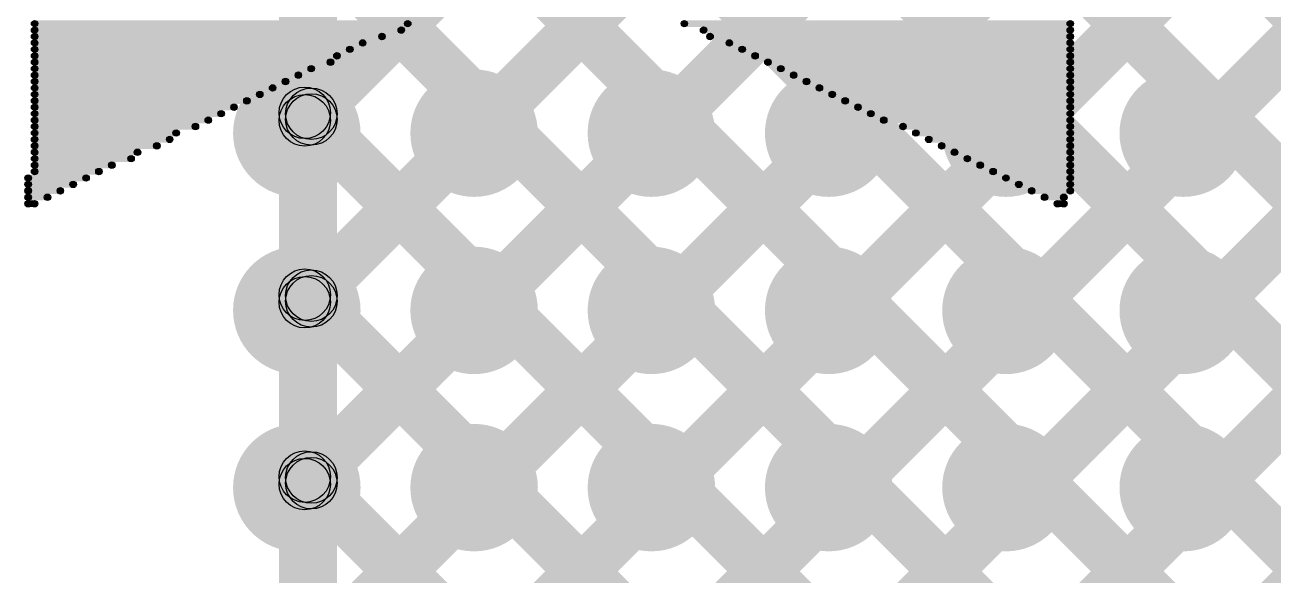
# Model space of a CAD drawing. Header units: millimetres. Extents: x -0.28 to 3.03, y -0.05 to 3.12.
# Drawn here: x 0.0065 to 0.2005, y 2.8023 to 2.8878 of the extents above; entities that cross this region are included whole.
import ezdxf

# ---------------------------------------------------------------- set-up
doc = ezdxf.new("R2010")
doc.units = ezdxf.units.MM
doc.header["$MEASUREMENT"] = 0
for name, color, linetype in [('BottomLayer', 5, 'Continuous'), ('BottomSolder', 6, 'Continuous'), ('TopLayer', 1, 'Continuous'), ('TopOverlay', 2, 'Continuous'), ('TopSolder', 216, 'Continuous'), ('ViaHoleLayer', 16, 'Continuous')]:
    doc.layers.add(name, color=color, linetype=linetype)

msp = doc.modelspace()

# ---------------------------------------------------------------- hatches: boundary and pattern name
at = {"layer": 'BottomLayer'}
for points in [[(0.05283, 2.67215), (0.04717, 2.6778), (0.4718, 3.10243), (0.47746, 3.09678)], [(0.05283, 2.64386), (0.04717, 2.64952), (0.50009, 3.10243), (0.50574, 3.09678)], [(0.05283, 2.87014), (0.04717, 2.87579), (0.27381, 3.10243), (0.27947, 3.09678)], [(0.05283, 2.78528), (0.04717, 2.79094), (0.35867, 3.10243), (0.36432, 3.09678)], [(0.05283, 2.72871), (0.04717, 2.73437), (0.41523, 3.10243), (0.42089, 3.09678)], [(0.05283, 2.70043), (0.04717, 2.70609), (0.44352, 3.10243), (0.44918, 3.09678)], [(0.05283, 2.757), (0.04717, 2.76266), (0.38695, 3.10243), (0.39261, 3.09678)], [(0.05283, 2.84185), (0.04717, 2.84751), (0.3021, 3.10243), (0.30775, 3.09678)], [(0.05283, 2.81357), (0.04717, 2.81922), (0.33038, 3.10243), (0.33604, 3.09678)], [(0.046, 3.09961), (0.054, 3.09961), (0.054, 2.51598), (0.046, 2.51598)], [(0.04717, 3.04101), (0.05283, 3.04667), (0.57283, 2.52667), (0.56717, 2.52101)], [(0.04717, 3.01272), (0.05283, 3.01838), (0.55538, 2.51583), (0.54972, 2.51017)], [(0.04717, 2.98444), (0.05283, 2.9901), (0.5271, 2.51583), (0.52144, 2.51017)], [(0.04717, 2.95616), (0.05283, 2.96181), (0.49881, 2.51583), (0.49316, 2.51017)], [(0.04717, 2.92787), (0.05283, 2.93353), (0.47053, 2.51583), (0.46487, 2.51017)], [(0.04717, 2.89959), (0.05283, 2.90524), (0.44224, 2.51583), (0.43659, 2.51017)], [(0.04717, 2.8713), (0.05283, 2.87696), (0.41396, 2.51583), (0.4083, 2.51017)], [(0.04717, 2.84302), (0.05283, 2.84867), (0.38567, 2.51583), (0.38002, 2.51017)], [(0.04717, 2.81473), (0.05283, 2.82039), (0.35739, 2.51583), (0.35173, 2.51017)]]:
    msp.add_hatch(color=5, dxfattribs=at).paths.add_polyline_path(points)
h = msp.add_hatch(color=5, dxfattribs=at)
edge = h.paths.add_edge_path()
edge.add_arc((0.04876, 2.87097), 0.00886, 0, 360)
h = msp.add_hatch(color=5, dxfattribs=at)
edge = h.paths.add_edge_path()
edge.add_arc((0.07632, 2.87097), 0.00886, 0, 360)
h = msp.add_hatch(color=5, dxfattribs=at)
edge = h.paths.add_edge_path()
edge.add_arc((0.10388, 2.87097), 0.00886, 0, 360)
h = msp.add_hatch(color=5, dxfattribs=at)
edge = h.paths.add_edge_path()
edge.add_arc((0.13144, 2.87097), 0.00886, 0, 360)
h = msp.add_hatch(color=5, dxfattribs=at)
edge = h.paths.add_edge_path()
edge.add_arc((0.159, 2.87097), 0.00886, 0, 360)
h = msp.add_hatch(color=5, dxfattribs=at)
edge = h.paths.add_edge_path()
edge.add_arc((0.18656, 2.87097), 0.00886, 0, 360)
h = msp.add_hatch(color=5, dxfattribs=at)
edge = h.paths.add_edge_path()
edge.add_arc((0.05, 2.87413), 0.004, 0, 360)
h = msp.add_hatch(color=5, dxfattribs=at)
edge = h.paths.add_edge_path()
edge.add_arc((0.05, 2.87296), 0.004, 0, 360)
h = msp.add_hatch(color=5, dxfattribs=at)
edge = h.paths.add_edge_path()
edge.add_arc((0.04876, 2.84341), 0.00886, 0, 360)
h = msp.add_hatch(color=5, dxfattribs=at)
edge = h.paths.add_edge_path()
edge.add_arc((0.07632, 2.84341), 0.00886, 0, 360)
h = msp.add_hatch(color=5, dxfattribs=at)
edge = h.paths.add_edge_path()
edge.add_arc((0.10388, 2.84341), 0.00886, 0, 360)
h = msp.add_hatch(color=5, dxfattribs=at)
edge = h.paths.add_edge_path()
edge.add_arc((0.13144, 2.84341), 0.00886, 0, 360)
h = msp.add_hatch(color=5, dxfattribs=at)
edge = h.paths.add_edge_path()
edge.add_arc((0.159, 2.84341), 0.00886, 0, 360)
h = msp.add_hatch(color=5, dxfattribs=at)
edge = h.paths.add_edge_path()
edge.add_arc((0.18656, 2.84341), 0.00886, 0, 360)
h = msp.add_hatch(color=5, dxfattribs=at)
edge = h.paths.add_edge_path()
edge.add_arc((0.05, 2.84585), 0.004, 0, 360)
h = msp.add_hatch(color=5, dxfattribs=at)
edge = h.paths.add_edge_path()
edge.add_arc((0.05, 2.84468), 0.004, 0, 360)
h = msp.add_hatch(color=5, dxfattribs=at)
edge = h.paths.add_edge_path()
edge.add_arc((0.04876, 2.81585), 0.00886, 0, 360)
h = msp.add_hatch(color=5, dxfattribs=at)
edge = h.paths.add_edge_path()
edge.add_arc((0.07632, 2.81585), 0.00886, 0, 360)
h = msp.add_hatch(color=5, dxfattribs=at)
edge = h.paths.add_edge_path()
edge.add_arc((0.10388, 2.81585), 0.00886, 0, 360)
h = msp.add_hatch(color=5, dxfattribs=at)
edge = h.paths.add_edge_path()
edge.add_arc((0.13144, 2.81585), 0.00886, 0, 360)
h = msp.add_hatch(color=5, dxfattribs=at)
edge = h.paths.add_edge_path()
edge.add_arc((0.159, 2.81585), 0.00886, 0, 360)
h = msp.add_hatch(color=5, dxfattribs=at)
edge = h.paths.add_edge_path()
edge.add_arc((0.18656, 2.81585), 0.00886, 0, 360)
h = msp.add_hatch(color=5, dxfattribs=at)
edge = h.paths.add_edge_path()
edge.add_arc((0.05, 2.81756), 0.004, 0, 360)
h = msp.add_hatch(color=5, dxfattribs=at)
edge = h.paths.add_edge_path()
edge.add_arc((0.05, 2.8164), 0.004, 0, 360)
at = {"layer": 'BottomSolder'}
h = msp.add_hatch(color=6, dxfattribs=at)
edge = h.paths.add_edge_path()
edge.add_arc((0.04876, 2.87097), 0.00991, 0, 360)
h = msp.add_hatch(color=6, dxfattribs=at)
edge = h.paths.add_edge_path()
edge.add_arc((0.07632, 2.87097), 0.00991, 0, 360)
h = msp.add_hatch(color=6, dxfattribs=at)
edge = h.paths.add_edge_path()
edge.add_arc((0.10388, 2.87097), 0.00991, 0, 360)
h = msp.add_hatch(color=6, dxfattribs=at)
edge = h.paths.add_edge_path()
edge.add_arc((0.13144, 2.87097), 0.00991, 0, 360)
h = msp.add_hatch(color=6, dxfattribs=at)
edge = h.paths.add_edge_path()
edge.add_arc((0.159, 2.87097), 0.00991, 0, 360)
h = msp.add_hatch(color=6, dxfattribs=at)
edge = h.paths.add_edge_path()
edge.add_arc((0.18656, 2.87097), 0.00991, 0, 360)
h = msp.add_hatch(color=6, dxfattribs=at)
edge = h.paths.add_edge_path()
edge.add_arc((0.04876, 2.84341), 0.00991, 0, 360)
h = msp.add_hatch(color=6, dxfattribs=at)
edge = h.paths.add_edge_path()
edge.add_arc((0.07632, 2.84341), 0.00991, 0, 360)
h = msp.add_hatch(color=6, dxfattribs=at)
edge = h.paths.add_edge_path()
edge.add_arc((0.10388, 2.84341), 0.00991, 0, 360)
h = msp.add_hatch(color=6, dxfattribs=at)
edge = h.paths.add_edge_path()
edge.add_arc((0.13144, 2.84341), 0.00991, 0, 360)
h = msp.add_hatch(color=6, dxfattribs=at)
edge = h.paths.add_edge_path()
edge.add_arc((0.159, 2.84341), 0.00991, 0, 360)
h = msp.add_hatch(color=6, dxfattribs=at)
edge = h.paths.add_edge_path()
edge.add_arc((0.18656, 2.84341), 0.00991, 0, 360)
h = msp.add_hatch(color=6, dxfattribs=at)
edge = h.paths.add_edge_path()
edge.add_arc((0.04876, 2.81585), 0.00991, 0, 360)
h = msp.add_hatch(color=6, dxfattribs=at)
edge = h.paths.add_edge_path()
edge.add_arc((0.07632, 2.81585), 0.00991, 0, 360)
h = msp.add_hatch(color=6, dxfattribs=at)
edge = h.paths.add_edge_path()
edge.add_arc((0.10388, 2.81585), 0.00991, 0, 360)
h = msp.add_hatch(color=6, dxfattribs=at)
edge = h.paths.add_edge_path()
edge.add_arc((0.13144, 2.81585), 0.00991, 0, 360)
h = msp.add_hatch(color=6, dxfattribs=at)
edge = h.paths.add_edge_path()
edge.add_arc((0.159, 2.81585), 0.00991, 0, 360)
h = msp.add_hatch(color=6, dxfattribs=at)
edge = h.paths.add_edge_path()
edge.add_arc((0.18656, 2.81585), 0.00991, 0, 360)
at = {"layer": 'TopLayer'}
for points in [[(0.05385, 2.67317), (0.0482, 2.67883), (0.4712, 3.10183), (0.47685, 3.09617)], [(0.05385, 2.64489), (0.0482, 2.65054), (0.49948, 3.10183), (0.50514, 3.09617)], [(0.05385, 2.78631), (0.0482, 2.79196), (0.35806, 3.10183), (0.36372, 3.09617)], [(0.05385, 2.75802), (0.0482, 2.76368), (0.38634, 3.10183), (0.392, 3.09617)], [(0.05385, 2.87116), (0.0482, 2.87682), (0.27321, 3.10183), (0.27886, 3.09617)], [(0.05385, 2.84288), (0.0482, 2.84853), (0.30149, 3.10183), (0.30715, 3.09617)], [(0.05385, 2.72974), (0.0482, 2.7354), (0.41463, 3.10183), (0.42029, 3.09617)], [(0.05385, 2.70145), (0.0482, 2.70711), (0.44291, 3.10183), (0.44857, 3.09617)], [(0.05385, 2.81459), (0.0482, 2.82025), (0.32978, 3.10183), (0.33543, 3.09617)], [(0.05502, 2.51538), (0.04702, 2.51538), (0.04702, 3.099), (0.05502, 3.099)], [(0.0482, 3.03998), (0.05385, 3.04564), (0.57824, 2.52126), (0.57258, 2.5156)], [(0.0482, 3.0117), (0.05385, 3.01736), (0.60323, 2.46798), (0.59757, 2.46232)], [(0.0482, 2.98342), (0.05385, 2.98907), (0.58029, 2.46264), (0.57463, 2.45698)], [(0.0482, 2.95513), (0.05385, 2.96079), (0.52628, 2.48836), (0.52063, 2.4827)], [(0.0482, 2.92685), (0.05385, 2.9325), (0.51222, 2.47414), (0.50656, 2.46848)], [(0.0482, 2.89856), (0.05385, 2.90422), (0.49543, 2.46264), (0.48978, 2.45698)], [(0.0482, 2.87028), (0.05385, 2.87593), (0.48017, 2.44962), (0.47451, 2.44396)], [(0.0482, 2.84199), (0.05385, 2.84765), (0.48017, 2.42134), (0.47451, 2.41568)], [(0.0482, 2.81371), (0.05385, 2.81937), (0.48017, 2.39305), (0.47451, 2.3874)]]:
    msp.add_hatch(color=1, dxfattribs=at).paths.add_polyline_path(points)
h = msp.add_hatch(color=1, dxfattribs=at)
edge = h.paths.add_edge_path()
edge.add_arc((0.04876, 2.87097), 0.00886, 0, 360)
h = msp.add_hatch(color=1, dxfattribs=at)
edge = h.paths.add_edge_path()
edge.add_arc((0.07632, 2.87097), 0.00886, 0, 360)
h = msp.add_hatch(color=1, dxfattribs=at)
edge = h.paths.add_edge_path()
edge.add_arc((0.10388, 2.87097), 0.00886, 0, 360)
h = msp.add_hatch(color=1, dxfattribs=at)
edge = h.paths.add_edge_path()
edge.add_arc((0.13144, 2.87097), 0.00886, 0, 360)
h = msp.add_hatch(color=1, dxfattribs=at)
edge = h.paths.add_edge_path()
edge.add_arc((0.159, 2.87097), 0.00886, 0, 360)
h = msp.add_hatch(color=1, dxfattribs=at)
edge = h.paths.add_edge_path()
edge.add_arc((0.18656, 2.87097), 0.00886, 0, 360)
h = msp.add_hatch(color=1, dxfattribs=at)
edge = h.paths.add_edge_path()
edge.add_arc((0.05102, 2.87399), 0.004, 0, 360)
h = msp.add_hatch(color=1, dxfattribs=at)
edge = h.paths.add_edge_path()
edge.add_arc((0.05102, 2.87311), 0.004, 0, 360)
h = msp.add_hatch(color=1, dxfattribs=at)
edge = h.paths.add_edge_path()
edge.add_arc((0.04876, 2.84341), 0.00886, 0, 360)
h = msp.add_hatch(color=1, dxfattribs=at)
edge = h.paths.add_edge_path()
edge.add_arc((0.07632, 2.84341), 0.00886, 0, 360)
h = msp.add_hatch(color=1, dxfattribs=at)
edge = h.paths.add_edge_path()
edge.add_arc((0.10388, 2.84341), 0.00886, 0, 360)
h = msp.add_hatch(color=1, dxfattribs=at)
edge = h.paths.add_edge_path()
edge.add_arc((0.13144, 2.84341), 0.00886, 0, 360)
h = msp.add_hatch(color=1, dxfattribs=at)
edge = h.paths.add_edge_path()
edge.add_arc((0.159, 2.84341), 0.00886, 0, 360)
h = msp.add_hatch(color=1, dxfattribs=at)
edge = h.paths.add_edge_path()
edge.add_arc((0.18656, 2.84341), 0.00886, 0, 360)
h = msp.add_hatch(color=1, dxfattribs=at)
edge = h.paths.add_edge_path()
edge.add_arc((0.05102, 2.8457), 0.004, 0, 360)
h = msp.add_hatch(color=1, dxfattribs=at)
edge = h.paths.add_edge_path()
edge.add_arc((0.05102, 2.84482), 0.004, 0, 360)
h = msp.add_hatch(color=1, dxfattribs=at)
edge = h.paths.add_edge_path()
edge.add_arc((0.04876, 2.81585), 0.00886, 0, 360)
h = msp.add_hatch(color=1, dxfattribs=at)
edge = h.paths.add_edge_path()
edge.add_arc((0.07632, 2.81585), 0.00886, 0, 360)
h = msp.add_hatch(color=1, dxfattribs=at)
edge = h.paths.add_edge_path()
edge.add_arc((0.10388, 2.81585), 0.00886, 0, 360)
h = msp.add_hatch(color=1, dxfattribs=at)
edge = h.paths.add_edge_path()
edge.add_arc((0.13144, 2.81585), 0.00886, 0, 360)
h = msp.add_hatch(color=1, dxfattribs=at)
edge = h.paths.add_edge_path()
edge.add_arc((0.159, 2.81585), 0.00886, 0, 360)
h = msp.add_hatch(color=1, dxfattribs=at)
edge = h.paths.add_edge_path()
edge.add_arc((0.18656, 2.81585), 0.00886, 0, 360)
h = msp.add_hatch(color=1, dxfattribs=at)
edge = h.paths.add_edge_path()
edge.add_arc((0.05102, 2.81742), 0.004, 0, 360)
h = msp.add_hatch(color=1, dxfattribs=at)
edge = h.paths.add_edge_path()
edge.add_arc((0.05102, 2.81654), 0.004, 0, 360)
at = {"layer": 'TopOverlay'}
h = msp.add_hatch(color=2, dxfattribs=at)
edge = h.paths.add_edge_path()
edge.add_arc((0.008, 2.888), 0.0005, 0, 360)
h = msp.add_hatch(color=2, dxfattribs=at)
edge = h.paths.add_edge_path()
edge.add_arc((0.008, 2.887), 0.0005, 0, 360)
for points in [[(0.008, 2.8875), (0.008, 2.8885), (0.066, 2.8885), (0.066, 2.8875)], [(0.008, 2.8865), (0.008, 2.8875), (0.065, 2.8875), (0.065, 2.8865)], [(0.109, 2.8875), (0.109, 2.8885), (0.169, 2.8885), (0.169, 2.8875)], [(0.112, 2.8865), (0.112, 2.8875), (0.169, 2.8875), (0.169, 2.8865)], [(0.008, 2.8855), (0.008, 2.8865), (0.062, 2.8865), (0.062, 2.8855)], [(0.008, 2.8845), (0.008, 2.8855), (0.059, 2.8855), (0.059, 2.8845)], [(0.113, 2.8855), (0.113, 2.8865), (0.169, 2.8865), (0.169, 2.8855)], [(0.116, 2.8845), (0.116, 2.8855), (0.169, 2.8855), (0.169, 2.8845)], [(0.008, 2.8835), (0.008, 2.8845), (0.057, 2.8845), (0.057, 2.8835)], [(0.008, 2.8825), (0.008, 2.8835), (0.055, 2.8835), (0.055, 2.8825)], [(0.118, 2.8835), (0.118, 2.8845), (0.169, 2.8845), (0.169, 2.8835)], [(0.12, 2.8825), (0.12, 2.8835), (0.169, 2.8835), (0.169, 2.8825)], [(0.008, 2.8815), (0.008, 2.8825), (0.054, 2.8825), (0.054, 2.8815)], [(0.008, 2.8805), (0.008, 2.8815), (0.051, 2.8815), (0.051, 2.8805)], [(0.122, 2.8815), (0.122, 2.8825), (0.169, 2.8825), (0.169, 2.8815)], [(0.124, 2.8805), (0.124, 2.8815), (0.169, 2.8815), (0.169, 2.8805)], [(0.008, 2.8795), (0.008, 2.8805), (0.049, 2.8805), (0.049, 2.8795)], [(0.008, 2.8785), (0.008, 2.8795), (0.047, 2.8795), (0.047, 2.8785)], [(0.126, 2.8795), (0.126, 2.8805), (0.169, 2.8805), (0.169, 2.8795)], [(0.128, 2.8785), (0.128, 2.8795), (0.169, 2.8795), (0.169, 2.8785)], [(0.008, 2.8775), (0.008, 2.8785), (0.045, 2.8785), (0.045, 2.8775)], [(0.008, 2.8765), (0.008, 2.8775), (0.043, 2.8775), (0.043, 2.8765)], [(0.13, 2.8775), (0.13, 2.8785), (0.169, 2.8785), (0.169, 2.8775)], [(0.132, 2.8765), (0.132, 2.8775), (0.169, 2.8775), (0.169, 2.8765)], [(0.008, 2.8755), (0.008, 2.8765), (0.041, 2.8765), (0.041, 2.8755)], [(0.008, 2.8745), (0.008, 2.8755), (0.039, 2.8755), (0.039, 2.8745)], [(0.134, 2.8755), (0.134, 2.8765), (0.169, 2.8765), (0.169, 2.8755)], [(0.136, 2.8745), (0.136, 2.8755), (0.169, 2.8755), (0.169, 2.8745)], [(0.008, 2.8735), (0.008, 2.8745), (0.037, 2.8745), (0.037, 2.8735)], [(0.008, 2.8725), (0.008, 2.8735), (0.035, 2.8735), (0.035, 2.8725)], [(0.138, 2.8735), (0.138, 2.8745), (0.169, 2.8745), (0.169, 2.8735)], [(0.14, 2.8725), (0.14, 2.8735), (0.169, 2.8735), (0.169, 2.8725)], [(0.008, 2.8715), (0.008, 2.8725), (0.033, 2.8725), (0.033, 2.8715)], [(0.008, 2.8705), (0.008, 2.8715), (0.03, 2.8715), (0.03, 2.8705)], [(0.143, 2.8715), (0.143, 2.8725), (0.169, 2.8725), (0.169, 2.8715)], [(0.145, 2.8705), (0.145, 2.8715), (0.169, 2.8715), (0.169, 2.8705)], [(0.008, 2.8695), (0.008, 2.8705), (0.029, 2.8705), (0.029, 2.8695)], [(0.147, 2.8695), (0.147, 2.8705), (0.169, 2.8705), (0.169, 2.8695)], [(0.008, 2.8685), (0.008, 2.8695), (0.027, 2.8695), (0.027, 2.8685)], [(0.008, 2.8675), (0.008, 2.8685), (0.024, 2.8685), (0.024, 2.8675)], [(0.149, 2.8685), (0.149, 2.8695), (0.169, 2.8695), (0.169, 2.8685)], [(0.151, 2.8675), (0.151, 2.8685), (0.169, 2.8685), (0.169, 2.8675)], [(0.008, 2.8665), (0.008, 2.8675), (0.023, 2.8675), (0.023, 2.8665)], [(0.008, 2.8655), (0.008, 2.8665), (0.02, 2.8665), (0.02, 2.8655)], [(0.153, 2.8665), (0.153, 2.8675), (0.169, 2.8675), (0.169, 2.8665)], [(0.155, 2.8655), (0.155, 2.8665), (0.169, 2.8665), (0.169, 2.8655)], [(0.007, 2.8635), (0.007, 2.8645), (0.016, 2.8645), (0.016, 2.8635)], [(0.008, 2.8645), (0.008, 2.8655), (0.018, 2.8655), (0.018, 2.8645)], [(0.157, 2.8645), (0.157, 2.8655), (0.169, 2.8655), (0.169, 2.8645)], [(0.159, 2.8635), (0.159, 2.8645), (0.169, 2.8645), (0.169, 2.8635)], [(0.007, 2.8625), (0.007, 2.8635), (0.014, 2.8635), (0.014, 2.8625)], [(0.007, 2.8615), (0.007, 2.8625), (0.012, 2.8625), (0.012, 2.8615)], [(0.161, 2.8625), (0.161, 2.8635), (0.169, 2.8635), (0.169, 2.8625)], [(0.163, 2.8615), (0.163, 2.8625), (0.169, 2.8625), (0.169, 2.8615)], [(0.007, 2.8605), (0.007, 2.8615), (0.01, 2.8615), (0.01, 2.8605)], [(0.007, 2.8595), (0.007, 2.8605), (0.008, 2.8605), (0.008, 2.8595)], [(0.165, 2.8605), (0.165, 2.8615), (0.168, 2.8615), (0.168, 2.8605)], [(0.167, 2.8595), (0.167, 2.8605), (0.168, 2.8605), (0.168, 2.8595)]]:
    msp.add_hatch(color=2, dxfattribs=at).paths.add_polyline_path(points)
h = msp.add_hatch(color=2, dxfattribs=at)
edge = h.paths.add_edge_path()
edge.add_arc((0.065, 2.887), 0.0005, 0, 360)
h = msp.add_hatch(color=2, dxfattribs=at)
edge = h.paths.add_edge_path()
edge.add_arc((0.066, 2.888), 0.0005, 0, 360)
h = msp.add_hatch(color=2, dxfattribs=at)
edge = h.paths.add_edge_path()
edge.add_arc((0.109, 2.888), 0.0005, 0, 360)
h = msp.add_hatch(color=2, dxfattribs=at)
edge = h.paths.add_edge_path()
edge.add_arc((0.112, 2.887), 0.0005, 0, 360)
h = msp.add_hatch(color=2, dxfattribs=at)
edge = h.paths.add_edge_path()
edge.add_arc((0.169, 2.888), 0.0005, 0, 360)
h = msp.add_hatch(color=2, dxfattribs=at)
edge = h.paths.add_edge_path()
edge.add_arc((0.169, 2.887), 0.0005, 0, 360)
h = msp.add_hatch(color=2, dxfattribs=at)
edge = h.paths.add_edge_path()
edge.add_arc((0.008, 2.886), 0.0005, 0, 360)
h = msp.add_hatch(color=2, dxfattribs=at)
edge = h.paths.add_edge_path()
edge.add_arc((0.008, 2.885), 0.0005, 0, 360)
h = msp.add_hatch(color=2, dxfattribs=at)
edge = h.paths.add_edge_path()
edge.add_arc((0.059, 2.885), 0.0005, 0, 360)
h = msp.add_hatch(color=2, dxfattribs=at)
edge = h.paths.add_edge_path()
edge.add_arc((0.062, 2.886), 0.0005, 0, 360)
h = msp.add_hatch(color=2, dxfattribs=at)
edge = h.paths.add_edge_path()
edge.add_arc((0.113, 2.886), 0.0005, 0, 360)
h = msp.add_hatch(color=2, dxfattribs=at)
edge = h.paths.add_edge_path()
edge.add_arc((0.116, 2.885), 0.0005, 0, 360)
h = msp.add_hatch(color=2, dxfattribs=at)
edge = h.paths.add_edge_path()
edge.add_arc((0.169, 2.886), 0.0005, 0, 360)
h = msp.add_hatch(color=2, dxfattribs=at)
edge = h.paths.add_edge_path()
edge.add_arc((0.169, 2.885), 0.0005, 0, 360)
h = msp.add_hatch(color=2, dxfattribs=at)
edge = h.paths.add_edge_path()
edge.add_arc((0.008, 2.884), 0.0005, 0, 360)
h = msp.add_hatch(color=2, dxfattribs=at)
edge = h.paths.add_edge_path()
edge.add_arc((0.008, 2.883), 0.0005, 0, 360)
h = msp.add_hatch(color=2, dxfattribs=at)
edge = h.paths.add_edge_path()
edge.add_arc((0.055, 2.883), 0.0005, 0, 360)
h = msp.add_hatch(color=2, dxfattribs=at)
edge = h.paths.add_edge_path()
edge.add_arc((0.057, 2.884), 0.0005, 0, 360)
h = msp.add_hatch(color=2, dxfattribs=at)
edge = h.paths.add_edge_path()
edge.add_arc((0.118, 2.884), 0.0005, 0, 360)
h = msp.add_hatch(color=2, dxfattribs=at)
edge = h.paths.add_edge_path()
edge.add_arc((0.12, 2.883), 0.0005, 0, 360)
h = msp.add_hatch(color=2, dxfattribs=at)
edge = h.paths.add_edge_path()
edge.add_arc((0.169, 2.884), 0.0005, 0, 360)
h = msp.add_hatch(color=2, dxfattribs=at)
edge = h.paths.add_edge_path()
edge.add_arc((0.169, 2.883), 0.0005, 0, 360)
h = msp.add_hatch(color=2, dxfattribs=at)
edge = h.paths.add_edge_path()
edge.add_arc((0.008, 2.882), 0.0005, 0, 360)
h = msp.add_hatch(color=2, dxfattribs=at)
edge = h.paths.add_edge_path()
edge.add_arc((0.008, 2.881), 0.0005, 0, 360)
h = msp.add_hatch(color=2, dxfattribs=at)
edge = h.paths.add_edge_path()
edge.add_arc((0.051, 2.881), 0.0005, 0, 360)
h = msp.add_hatch(color=2, dxfattribs=at)
edge = h.paths.add_edge_path()
edge.add_arc((0.054, 2.882), 0.0005, 0, 360)
h = msp.add_hatch(color=2, dxfattribs=at)
edge = h.paths.add_edge_path()
edge.add_arc((0.122, 2.882), 0.0005, 0, 360)
h = msp.add_hatch(color=2, dxfattribs=at)
edge = h.paths.add_edge_path()
edge.add_arc((0.124, 2.881), 0.0005, 0, 360)
h = msp.add_hatch(color=2, dxfattribs=at)
edge = h.paths.add_edge_path()
edge.add_arc((0.169, 2.882), 0.0005, 0, 360)
h = msp.add_hatch(color=2, dxfattribs=at)
edge = h.paths.add_edge_path()
edge.add_arc((0.169, 2.881), 0.0005, 0, 360)
h = msp.add_hatch(color=2, dxfattribs=at)
edge = h.paths.add_edge_path()
edge.add_arc((0.008, 2.88), 0.0005, 0, 360)
h = msp.add_hatch(color=2, dxfattribs=at)
edge = h.paths.add_edge_path()
edge.add_arc((0.008, 2.879), 0.0005, 0, 360)
h = msp.add_hatch(color=2, dxfattribs=at)
edge = h.paths.add_edge_path()
edge.add_arc((0.047, 2.879), 0.0005, 0, 360)
h = msp.add_hatch(color=2, dxfattribs=at)
edge = h.paths.add_edge_path()
edge.add_arc((0.049, 2.88), 0.0005, 0, 360)
h = msp.add_hatch(color=2, dxfattribs=at)
edge = h.paths.add_edge_path()
edge.add_arc((0.126, 2.88), 0.0005, 0, 360)
h = msp.add_hatch(color=2, dxfattribs=at)
edge = h.paths.add_edge_path()
edge.add_arc((0.128, 2.879), 0.0005, 0, 360)
h = msp.add_hatch(color=2, dxfattribs=at)
edge = h.paths.add_edge_path()
edge.add_arc((0.169, 2.88), 0.0005, 0, 360)
h = msp.add_hatch(color=2, dxfattribs=at)
edge = h.paths.add_edge_path()
edge.add_arc((0.169, 2.879), 0.0005, 0, 360)
h = msp.add_hatch(color=2, dxfattribs=at)
edge = h.paths.add_edge_path()
edge.add_arc((0.008, 2.878), 0.0005, 0, 360)
h = msp.add_hatch(color=2, dxfattribs=at)
edge = h.paths.add_edge_path()
edge.add_arc((0.008, 2.877), 0.0005, 0, 360)
h = msp.add_hatch(color=2, dxfattribs=at)
edge = h.paths.add_edge_path()
edge.add_arc((0.043, 2.877), 0.0005, 0, 360)
h = msp.add_hatch(color=2, dxfattribs=at)
edge = h.paths.add_edge_path()
edge.add_arc((0.045, 2.878), 0.0005, 0, 360)
h = msp.add_hatch(color=2, dxfattribs=at)
edge = h.paths.add_edge_path()
edge.add_arc((0.13, 2.878), 0.0005, 0, 360)
h = msp.add_hatch(color=2, dxfattribs=at)
edge = h.paths.add_edge_path()
edge.add_arc((0.132, 2.877), 0.0005, 0, 360)
h = msp.add_hatch(color=2, dxfattribs=at)
edge = h.paths.add_edge_path()
edge.add_arc((0.169, 2.878), 0.0005, 0, 360)
h = msp.add_hatch(color=2, dxfattribs=at)
edge = h.paths.add_edge_path()
edge.add_arc((0.169, 2.877), 0.0005, 0, 360)
h = msp.add_hatch(color=2, dxfattribs=at)
edge = h.paths.add_edge_path()
edge.add_arc((0.008, 2.876), 0.0005, 0, 360)
h = msp.add_hatch(color=2, dxfattribs=at)
edge = h.paths.add_edge_path()
edge.add_arc((0.008, 2.875), 0.0005, 0, 360)
h = msp.add_hatch(color=2, dxfattribs=at)
edge = h.paths.add_edge_path()
edge.add_arc((0.039, 2.875), 0.0005, 0, 360)
h = msp.add_hatch(color=2, dxfattribs=at)
edge = h.paths.add_edge_path()
edge.add_arc((0.041, 2.876), 0.0005, 0, 360)
h = msp.add_hatch(color=2, dxfattribs=at)
edge = h.paths.add_edge_path()
edge.add_arc((0.134, 2.876), 0.0005, 0, 360)
h = msp.add_hatch(color=2, dxfattribs=at)
edge = h.paths.add_edge_path()
edge.add_arc((0.136, 2.875), 0.0005, 0, 360)
h = msp.add_hatch(color=2, dxfattribs=at)
edge = h.paths.add_edge_path()
edge.add_arc((0.169, 2.876), 0.0005, 0, 360)
h = msp.add_hatch(color=2, dxfattribs=at)
edge = h.paths.add_edge_path()
edge.add_arc((0.169, 2.875), 0.0005, 0, 360)
h = msp.add_hatch(color=2, dxfattribs=at)
edge = h.paths.add_edge_path()
edge.add_arc((0.008, 2.874), 0.0005, 0, 360)
h = msp.add_hatch(color=2, dxfattribs=at)
edge = h.paths.add_edge_path()
edge.add_arc((0.008, 2.873), 0.0005, 0, 360)
h = msp.add_hatch(color=2, dxfattribs=at)
edge = h.paths.add_edge_path()
edge.add_arc((0.035, 2.873), 0.0005, 0, 360)
h = msp.add_hatch(color=2, dxfattribs=at)
edge = h.paths.add_edge_path()
edge.add_arc((0.037, 2.874), 0.0005, 0, 360)
h = msp.add_hatch(color=2, dxfattribs=at)
edge = h.paths.add_edge_path()
edge.add_arc((0.138, 2.874), 0.0005, 0, 360)
h = msp.add_hatch(color=2, dxfattribs=at)
edge = h.paths.add_edge_path()
edge.add_arc((0.14, 2.873), 0.0005, 0, 360)
h = msp.add_hatch(color=2, dxfattribs=at)
edge = h.paths.add_edge_path()
edge.add_arc((0.169, 2.874), 0.0005, 0, 360)
h = msp.add_hatch(color=2, dxfattribs=at)
edge = h.paths.add_edge_path()
edge.add_arc((0.169, 2.873), 0.0005, 0, 360)
h = msp.add_hatch(color=2, dxfattribs=at)
edge = h.paths.add_edge_path()
edge.add_arc((0.008, 2.872), 0.0005, 0, 360)
h = msp.add_hatch(color=2, dxfattribs=at)
edge = h.paths.add_edge_path()
edge.add_arc((0.008, 2.871), 0.0005, 0, 360)
h = msp.add_hatch(color=2, dxfattribs=at)
edge = h.paths.add_edge_path()
edge.add_arc((0.03, 2.871), 0.0005, 0, 360)
h = msp.add_hatch(color=2, dxfattribs=at)
edge = h.paths.add_edge_path()
edge.add_arc((0.033, 2.872), 0.0005, 0, 360)
h = msp.add_hatch(color=2, dxfattribs=at)
edge = h.paths.add_edge_path()
edge.add_arc((0.143, 2.872), 0.0005, 0, 360)
h = msp.add_hatch(color=2, dxfattribs=at)
edge = h.paths.add_edge_path()
edge.add_arc((0.145, 2.871), 0.0005, 0, 360)
h = msp.add_hatch(color=2, dxfattribs=at)
edge = h.paths.add_edge_path()
edge.add_arc((0.169, 2.872), 0.0005, 0, 360)
h = msp.add_hatch(color=2, dxfattribs=at)
edge = h.paths.add_edge_path()
edge.add_arc((0.169, 2.871), 0.0005, 0, 360)
h = msp.add_hatch(color=2, dxfattribs=at)
edge = h.paths.add_edge_path()
edge.add_arc((0.008, 2.87), 0.0005, 0, 360)
h = msp.add_hatch(color=2, dxfattribs=at)
edge = h.paths.add_edge_path()
edge.add_arc((0.029, 2.87), 0.0005, 0, 360)
h = msp.add_hatch(color=2, dxfattribs=at)
edge = h.paths.add_edge_path()
edge.add_arc((0.147, 2.87), 0.0005, 0, 360)
h = msp.add_hatch(color=2, dxfattribs=at)
edge = h.paths.add_edge_path()
edge.add_arc((0.169, 2.87), 0.0005, 0, 360)
h = msp.add_hatch(color=2, dxfattribs=at)
edge = h.paths.add_edge_path()
edge.add_arc((0.008, 2.869), 0.0005, 0, 360)
h = msp.add_hatch(color=2, dxfattribs=at)
edge = h.paths.add_edge_path()
edge.add_arc((0.008, 2.868), 0.0005, 0, 360)
h = msp.add_hatch(color=2, dxfattribs=at)
edge = h.paths.add_edge_path()
edge.add_arc((0.024, 2.868), 0.0005, 0, 360)
h = msp.add_hatch(color=2, dxfattribs=at)
edge = h.paths.add_edge_path()
edge.add_arc((0.027, 2.869), 0.0005, 0, 360)
h = msp.add_hatch(color=2, dxfattribs=at)
edge = h.paths.add_edge_path()
edge.add_arc((0.149, 2.869), 0.0005, 0, 360)
h = msp.add_hatch(color=2, dxfattribs=at)
edge = h.paths.add_edge_path()
edge.add_arc((0.151, 2.868), 0.0005, 0, 360)
h = msp.add_hatch(color=2, dxfattribs=at)
edge = h.paths.add_edge_path()
edge.add_arc((0.169, 2.869), 0.0005, 0, 360)
h = msp.add_hatch(color=2, dxfattribs=at)
edge = h.paths.add_edge_path()
edge.add_arc((0.169, 2.868), 0.0005, 0, 360)
h = msp.add_hatch(color=2, dxfattribs=at)
edge = h.paths.add_edge_path()
edge.add_arc((0.008, 2.867), 0.0005, 0, 360)
h = msp.add_hatch(color=2, dxfattribs=at)
edge = h.paths.add_edge_path()
edge.add_arc((0.008, 2.866), 0.0005, 0, 360)
h = msp.add_hatch(color=2, dxfattribs=at)
edge = h.paths.add_edge_path()
edge.add_arc((0.02, 2.866), 0.0005, 0, 360)
h = msp.add_hatch(color=2, dxfattribs=at)
edge = h.paths.add_edge_path()
edge.add_arc((0.023, 2.867), 0.0005, 0, 360)
h = msp.add_hatch(color=2, dxfattribs=at)
edge = h.paths.add_edge_path()
edge.add_arc((0.153, 2.867), 0.0005, 0, 360)
h = msp.add_hatch(color=2, dxfattribs=at)
edge = h.paths.add_edge_path()
edge.add_arc((0.155, 2.866), 0.0005, 0, 360)
h = msp.add_hatch(color=2, dxfattribs=at)
edge = h.paths.add_edge_path()
edge.add_arc((0.169, 2.867), 0.0005, 0, 360)
h = msp.add_hatch(color=2, dxfattribs=at)
edge = h.paths.add_edge_path()
edge.add_arc((0.169, 2.866), 0.0005, 0, 360)
h = msp.add_hatch(color=2, dxfattribs=at)
edge = h.paths.add_edge_path()
edge.add_arc((0.007, 2.864), 0.0005, 0, 360)
h = msp.add_hatch(color=2, dxfattribs=at)
edge = h.paths.add_edge_path()
edge.add_arc((0.008, 2.865), 0.0005, 0, 360)
h = msp.add_hatch(color=2, dxfattribs=at)
edge = h.paths.add_edge_path()
edge.add_arc((0.016, 2.864), 0.0005, 0, 360)
h = msp.add_hatch(color=2, dxfattribs=at)
edge = h.paths.add_edge_path()
edge.add_arc((0.018, 2.865), 0.0005, 0, 360)
h = msp.add_hatch(color=2, dxfattribs=at)
edge = h.paths.add_edge_path()
edge.add_arc((0.157, 2.865), 0.0005, 0, 360)
h = msp.add_hatch(color=2, dxfattribs=at)
edge = h.paths.add_edge_path()
edge.add_arc((0.159, 2.864), 0.0005, 0, 360)
h = msp.add_hatch(color=2, dxfattribs=at)
edge = h.paths.add_edge_path()
edge.add_arc((0.169, 2.865), 0.0005, 0, 360)
h = msp.add_hatch(color=2, dxfattribs=at)
edge = h.paths.add_edge_path()
edge.add_arc((0.169, 2.864), 0.0005, 0, 360)
h = msp.add_hatch(color=2, dxfattribs=at)
edge = h.paths.add_edge_path()
edge.add_arc((0.007, 2.863), 0.0005, 0, 360)
h = msp.add_hatch(color=2, dxfattribs=at)
edge = h.paths.add_edge_path()
edge.add_arc((0.007, 2.862), 0.0005, 0, 360)
h = msp.add_hatch(color=2, dxfattribs=at)
edge = h.paths.add_edge_path()
edge.add_arc((0.012, 2.862), 0.0005, 0, 360)
h = msp.add_hatch(color=2, dxfattribs=at)
edge = h.paths.add_edge_path()
edge.add_arc((0.014, 2.863), 0.0005, 0, 360)
h = msp.add_hatch(color=2, dxfattribs=at)
edge = h.paths.add_edge_path()
edge.add_arc((0.161, 2.863), 0.0005, 0, 360)
h = msp.add_hatch(color=2, dxfattribs=at)
edge = h.paths.add_edge_path()
edge.add_arc((0.163, 2.862), 0.0005, 0, 360)
h = msp.add_hatch(color=2, dxfattribs=at)
edge = h.paths.add_edge_path()
edge.add_arc((0.169, 2.863), 0.0005, 0, 360)
h = msp.add_hatch(color=2, dxfattribs=at)
edge = h.paths.add_edge_path()
edge.add_arc((0.169, 2.862), 0.0005, 0, 360)
h = msp.add_hatch(color=2, dxfattribs=at)
edge = h.paths.add_edge_path()
edge.add_arc((0.007, 2.861), 0.0005, 0, 360)
h = msp.add_hatch(color=2, dxfattribs=at)
edge = h.paths.add_edge_path()
edge.add_arc((0.007, 2.86), 0.0005, 0, 360)
h = msp.add_hatch(color=2, dxfattribs=at)
edge = h.paths.add_edge_path()
edge.add_arc((0.008, 2.86), 0.0005, 0, 360)
h = msp.add_hatch(color=2, dxfattribs=at)
edge = h.paths.add_edge_path()
edge.add_arc((0.01, 2.861), 0.0005, 0, 360)
h = msp.add_hatch(color=2, dxfattribs=at)
edge = h.paths.add_edge_path()
edge.add_arc((0.165, 2.861), 0.0005, 0, 360)
h = msp.add_hatch(color=2, dxfattribs=at)
edge = h.paths.add_edge_path()
edge.add_arc((0.167, 2.86), 0.0005, 0, 360)
h = msp.add_hatch(color=2, dxfattribs=at)
edge = h.paths.add_edge_path()
edge.add_arc((0.168, 2.861), 0.0005, 0, 360)
h = msp.add_hatch(color=2, dxfattribs=at)
edge = h.paths.add_edge_path()
edge.add_arc((0.168, 2.86), 0.0005, 0, 360)
at = {"layer": 'TopSolder'}
h = msp.add_hatch(color=216, dxfattribs=at)
edge = h.paths.add_edge_path()
edge.add_arc((0.04876, 2.87097), 0.00991, 0, 360)
h = msp.add_hatch(color=216, dxfattribs=at)
edge = h.paths.add_edge_path()
edge.add_arc((0.07632, 2.87097), 0.00991, 0, 360)
h = msp.add_hatch(color=216, dxfattribs=at)
edge = h.paths.add_edge_path()
edge.add_arc((0.10388, 2.87097), 0.00991, 0, 360)
h = msp.add_hatch(color=216, dxfattribs=at)
edge = h.paths.add_edge_path()
edge.add_arc((0.13144, 2.87097), 0.00991, 0, 360)
h = msp.add_hatch(color=216, dxfattribs=at)
edge = h.paths.add_edge_path()
edge.add_arc((0.159, 2.87097), 0.00991, 0, 360)
h = msp.add_hatch(color=216, dxfattribs=at)
edge = h.paths.add_edge_path()
edge.add_arc((0.18656, 2.87097), 0.00991, 0, 360)
h = msp.add_hatch(color=216, dxfattribs=at)
edge = h.paths.add_edge_path()
edge.add_arc((0.04876, 2.84341), 0.00991, 0, 360)
h = msp.add_hatch(color=216, dxfattribs=at)
edge = h.paths.add_edge_path()
edge.add_arc((0.07632, 2.84341), 0.00991, 0, 360)
h = msp.add_hatch(color=216, dxfattribs=at)
edge = h.paths.add_edge_path()
edge.add_arc((0.10388, 2.84341), 0.00991, 0, 360)
h = msp.add_hatch(color=216, dxfattribs=at)
edge = h.paths.add_edge_path()
edge.add_arc((0.13144, 2.84341), 0.00991, 0, 360)
h = msp.add_hatch(color=216, dxfattribs=at)
edge = h.paths.add_edge_path()
edge.add_arc((0.159, 2.84341), 0.00991, 0, 360)
h = msp.add_hatch(color=216, dxfattribs=at)
edge = h.paths.add_edge_path()
edge.add_arc((0.18656, 2.84341), 0.00991, 0, 360)
h = msp.add_hatch(color=216, dxfattribs=at)
edge = h.paths.add_edge_path()
edge.add_arc((0.04876, 2.81585), 0.00991, 0, 360)
h = msp.add_hatch(color=216, dxfattribs=at)
edge = h.paths.add_edge_path()
edge.add_arc((0.07632, 2.81585), 0.00991, 0, 360)
h = msp.add_hatch(color=216, dxfattribs=at)
edge = h.paths.add_edge_path()
edge.add_arc((0.10388, 2.81585), 0.00991, 0, 360)
h = msp.add_hatch(color=216, dxfattribs=at)
edge = h.paths.add_edge_path()
edge.add_arc((0.13144, 2.81585), 0.00991, 0, 360)
h = msp.add_hatch(color=216, dxfattribs=at)
edge = h.paths.add_edge_path()
edge.add_arc((0.159, 2.81585), 0.00991, 0, 360)
h = msp.add_hatch(color=216, dxfattribs=at)
edge = h.paths.add_edge_path()
edge.add_arc((0.18656, 2.81585), 0.00991, 0, 360)
at = {"layer": 'ViaHoleLayer'}
h = msp.add_hatch(color=16, dxfattribs=at)
edge = h.paths.add_edge_path()
edge.add_arc((0.04876, 2.87097), 0.00591, 0, 360)
h = msp.add_hatch(color=16, dxfattribs=at)
edge = h.paths.add_edge_path()
edge.add_arc((0.07632, 2.87097), 0.00591, 0, 360)
h = msp.add_hatch(color=16, dxfattribs=at)
edge = h.paths.add_edge_path()
edge.add_arc((0.10388, 2.87097), 0.00591, 0, 360)
h = msp.add_hatch(color=16, dxfattribs=at)
edge = h.paths.add_edge_path()
edge.add_arc((0.13144, 2.87097), 0.00591, 0, 360)
h = msp.add_hatch(color=16, dxfattribs=at)
edge = h.paths.add_edge_path()
edge.add_arc((0.159, 2.87097), 0.00591, 0, 360)
h = msp.add_hatch(color=16, dxfattribs=at)
edge = h.paths.add_edge_path()
edge.add_arc((0.18656, 2.87097), 0.00591, 0, 360)
h = msp.add_hatch(color=16, dxfattribs=at)
edge = h.paths.add_edge_path()
edge.add_arc((0.04876, 2.84341), 0.00591, 0, 360)
h = msp.add_hatch(color=16, dxfattribs=at)
edge = h.paths.add_edge_path()
edge.add_arc((0.07632, 2.84341), 0.00591, 0, 360)
h = msp.add_hatch(color=16, dxfattribs=at)
edge = h.paths.add_edge_path()
edge.add_arc((0.10388, 2.84341), 0.00591, 0, 360)
h = msp.add_hatch(color=16, dxfattribs=at)
edge = h.paths.add_edge_path()
edge.add_arc((0.13144, 2.84341), 0.00591, 0, 360)
h = msp.add_hatch(color=16, dxfattribs=at)
edge = h.paths.add_edge_path()
edge.add_arc((0.159, 2.84341), 0.00591, 0, 360)
h = msp.add_hatch(color=16, dxfattribs=at)
edge = h.paths.add_edge_path()
edge.add_arc((0.18656, 2.84341), 0.00591, 0, 360)
h = msp.add_hatch(color=16, dxfattribs=at)
edge = h.paths.add_edge_path()
edge.add_arc((0.04876, 2.81585), 0.00591, 0, 360)
h = msp.add_hatch(color=16, dxfattribs=at)
edge = h.paths.add_edge_path()
edge.add_arc((0.07632, 2.81585), 0.00591, 0, 360)
h = msp.add_hatch(color=16, dxfattribs=at)
edge = h.paths.add_edge_path()
edge.add_arc((0.10388, 2.81585), 0.00591, 0, 360)
h = msp.add_hatch(color=16, dxfattribs=at)
edge = h.paths.add_edge_path()
edge.add_arc((0.13144, 2.81585), 0.00591, 0, 360)
h = msp.add_hatch(color=16, dxfattribs=at)
edge = h.paths.add_edge_path()
edge.add_arc((0.159, 2.81585), 0.00591, 0, 360)
h = msp.add_hatch(color=16, dxfattribs=at)
edge = h.paths.add_edge_path()
edge.add_arc((0.18656, 2.81585), 0.00591, 0, 360)

# ---------------------------------------------------------------- linework, layer by layer
at = {"layer": 'BottomLayer'}
for centre in [(0.05, 2.87413), (0.05, 2.87296), (0.05, 2.84585), (0.05, 2.84468), (0.05, 2.81756), (0.05, 2.8164)]:
    msp.add_circle(centre, 0.004, dxfattribs=at)
at = {"layer": 'TopLayer'}
for centre in [(0.05102, 2.87399), (0.05102, 2.87311), (0.05102, 2.8457), (0.05102, 2.84482), (0.05102, 2.81742), (0.05102, 2.81654)]:
    msp.add_circle(centre, 0.004, dxfattribs=at)
at = {"layer": 'TopOverlay'}
for centre in [(0.008, 2.888), (0.008, 2.887), (0.065, 2.887), (0.066, 2.888), (0.109, 2.888), (0.112, 2.887), (0.169, 2.888), (0.169, 2.887), (0.008, 2.886), (0.008, 2.885), (0.059, 2.885), (0.062, 2.886), (0.113, 2.886), (0.116, 2.885), (0.169, 2.886), (0.169, 2.885), (0.008, 2.884), (0.008, 2.883), (0.055, 2.883), (0.057, 2.884), (0.118, 2.884), (0.12, 2.883), (0.169, 2.884), (0.169, 2.883), (0.008, 2.882), (0.008, 2.881), (0.051, 2.881), (0.054, 2.882), (0.122, 2.882), (0.124, 2.881), (0.169, 2.882), (0.169, 2.881), (0.008, 2.88), (0.008, 2.879), (0.047, 2.879), (0.049, 2.88), (0.126, 2.88), (0.128, 2.879), (0.169, 2.88), (0.169, 2.879), (0.008, 2.878), (0.008, 2.877), (0.043, 2.877), (0.045, 2.878), (0.13, 2.878), (0.132, 2.877), (0.169, 2.878), (0.169, 2.877), (0.008, 2.876), (0.008, 2.875), (0.039, 2.875), (0.041, 2.876), (0.134, 2.876), (0.136, 2.875), (0.169, 2.876), (0.169, 2.875), (0.008, 2.874), (0.008, 2.873), (0.035, 2.873), (0.037, 2.874), (0.138, 2.874), (0.14, 2.873), (0.169, 2.874), (0.169, 2.873), (0.008, 2.872), (0.008, 2.871), (0.03, 2.871), (0.033, 2.872), (0.143, 2.872), (0.145, 2.871), (0.169, 2.872), (0.169, 2.871), (0.008, 2.87), (0.029, 2.87), (0.147, 2.87), (0.169, 2.87), (0.008, 2.869), (0.008, 2.868), (0.024, 2.868), (0.027, 2.869), (0.149, 2.869), (0.151, 2.868), (0.169, 2.869), (0.169, 2.868), (0.008, 2.867), (0.008, 2.866), (0.02, 2.866), (0.023, 2.867), (0.153, 2.867), (0.155, 2.866), (0.169, 2.867), (0.169, 2.866), (0.007, 2.864), (0.008, 2.865), (0.016, 2.864), (0.018, 2.865), (0.157, 2.865), (0.159, 2.864), (0.169, 2.865), (0.169, 2.864), (0.007, 2.863), (0.007, 2.862), (0.012, 2.862), (0.014, 2.863), (0.161, 2.863), (0.163, 2.862), (0.169, 2.863), (0.169, 2.862), (0.007, 2.861), (0.007, 2.86), (0.008, 2.86), (0.01, 2.861), (0.165, 2.861), (0.167, 2.86), (0.168, 2.861), (0.168, 2.86)]:
    msp.add_circle(centre, 0.0005, dxfattribs=at)

doc.saveas('drawing.dxf')
